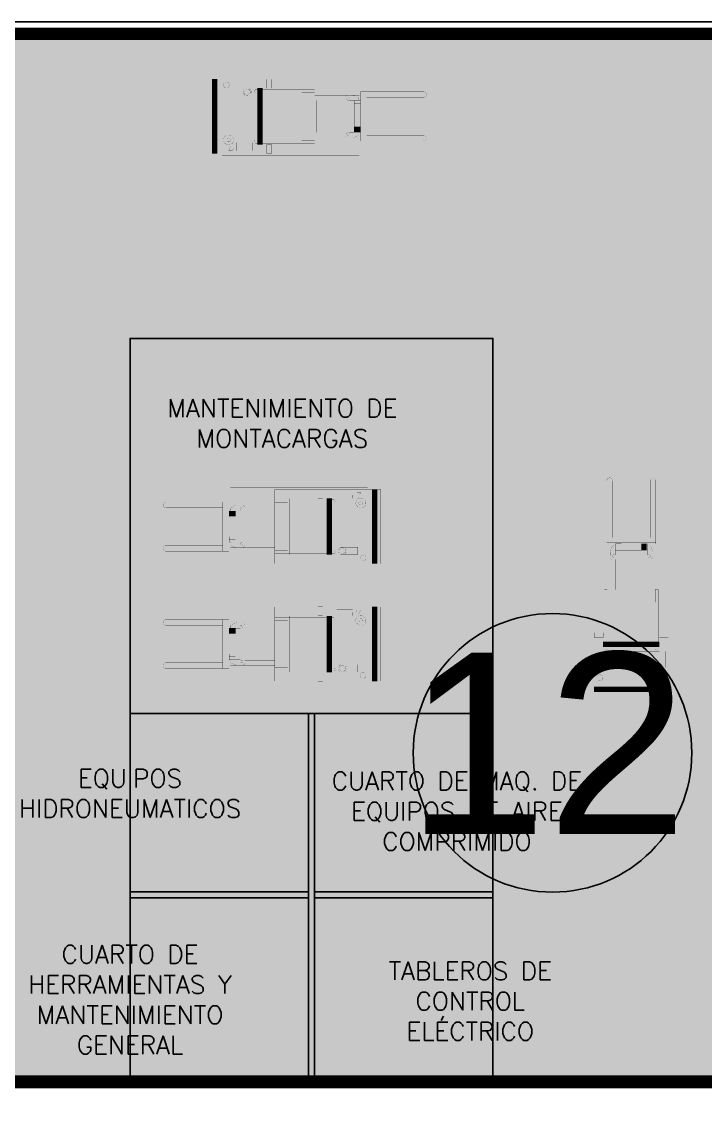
# Model space of a CAD drawing. Header units: millimetres. Extents: x 27 to 199, y 478 to 592.
# Drawn here: x 104.82 to 116.12, y 563.81 to 581.9 of the extents above; entities that cross this region are included whole.
import ezdxf

# ---------------------------------------------------------------- set-up
doc = ezdxf.new("R2010")
doc.units = ezdxf.units.MM
doc.linetypes.add('DASHDOT', pattern=[25.4, 12.7, -6.35, 0, -6.35])
for name, color, linetype in [('1- 3', 3, 'Continuous'), ('1- muro de carga', 5, 'Continuous'), ('8 hatch 2', 104, 'Continuous'), ('8 text 1', 7, 'Continuous'), ('ejes', 140, 'DASHDOT'), ('LINEA LIMITE DE ZONIFICACION', 2, 'Continuous')]:
    doc.layers.add(name, color=color, linetype=linetype)
doc.styles.get("Standard").update_dxf_attribs({"font": 'arial.ttf'})
doc.styles.add('TEXTOS', font='romans.shx')

# ---------------------------------------------------------------- blocks, each defined once
blk = doc.blocks.new('ARRAY BASE$0$MONTACARGA 1')
at = {"lineweight": 100, "const_width": 0.00187}
for points in [[(9782.598, 92.797), (9782.598, 92.835), (9780.327, 92.835), (9780.327, 92.535), (9781.063, 92.535)], [(9780.28, 92.589), (9780.28, 91.777)], [(9780.564, 92.452), (9781.063, 92.452)], [(9781.033, 92.449), (9781.033, 91.917)], [(9782.714, 92.486), (9782.091, 92.486), (9782.091, 91.88), (9782.714, 91.88)], [(9780.411, 91.97), (9780.308, 91.97)], [(9780.564, 91.916), (9781.063, 91.916)], [(9782.598, 91.57), (9782.598, 91.532), (9780.327, 91.532), (9780.327, 91.832), (9781.063, 91.832)], [(9782.149, 91.842), (9782.437, 91.842), (9782.437, 91.721), (9782.149, 91.721)]]:
    blk.add_lwpolyline(points, dxfattribs=at)
for points in [[(9782.817, 91.57), (9782.817, 92.796), (9781.064, 92.796), (9781.064, 91.57)], [(9781.777, 92.648), (9781.856, 92.648), (9781.856, 92.797), (9781.777, 92.797)], [(9782.088, 92.646), (9781.302, 92.646), (9781.302, 91.719), (9782.088, 91.719)], [(9782.087, 92.749), (9782.351, 92.749), (9782.351, 92.619), (9782.087, 92.619)], [(9782.422, 92.747), (9782.401, 92.705), (9782.354, 92.705), (9782.354, 92.652), (9782.437, 92.652), (9782.486, 92.747)], [(9781.777, 91.569), (9781.856, 91.569), (9781.856, 91.718), (9781.777, 91.718)]]:
    blk.add_lwpolyline(points, close=True, dxfattribs=at)
at = {"lineweight": 100}
for points in [[(9782.714, 92.796), (9782.714, 91.57)], [(9781.969, 91.719), (9781.969, 92.646)], [(9780.411, 92.396), (9780.308, 92.396)]]:
    blk.add_lwpolyline(points, dxfattribs=at)
for points in [[(9781.277, 92.577, 0.00187, 0.00187, 0), (9781.063, 92.577, 0.00187, 0.00187, 0), (9781.063, 92.627, 0.00187, 0.00187, 0), (9781.277, 92.627, 0, 0, 0), (9781.277, 91.738, 0, 0, 0)], [(9781.277, 91.788, 0.00187, 0.00187, 0), (9781.063, 91.788, 0.00187, 0.00187, 0), (9781.063, 91.738, 0.00187, 0.00187, 0), (9781.953, 91.738, 0.00187, 0.00187, 0), (9781.953, 92.627, 0.00187, 0.00187, 0), (9781.277, 92.627, 0, 0, 0)], [(9780.205, 92.589, 0.00187, 0.00187, 0), (9780.205, 91.777, 0.00187, 0.00187, 0), (9780.306, 91.777, 0.00187, 0.00187, 0), (9780.306, 92.589, 0.00187, 0.00187, 0), (9779.265, 92.589, 0.00187, 0.00187, 0.414), (9779.217, 92.542, 0.00187, 0.00187, 0.414), (9779.265, 92.494, 0.00187, 0.00187, 0), (9780.205, 92.494, 0, 0, 0)], [(9780.411, 92.445, 0.00187, 0.00187, 0), (9780.308, 92.445, 0.00187, 0.00187, 0), (9780.308, 92.347, 0.00187, 0.00187, 0), (9780.411, 92.347, 0, 0, 0)], [(9780.411, 91.921, 0.00187, 0.00187, 0), (9780.411, 92.445, 0.00187, 0.00187, 0), (9780.492, 92.445, 0.00187, 0.00187, 0), (9780.492, 91.921, 0.00187, 0.00187, 0), (9780.308, 91.921, 0.00187, 0.00187, 0), (9780.308, 92.018, 0.00187, 0.00187, 0), (9780.411, 92.018, 0, 0, 0)]]:
    blk.add_lwpolyline(points, format="xyseb", dxfattribs=at)
at = {"lineweight": 100, "const_width": 0.00187}
for points in [[(9781.968, 92.626), (9782.042, 92.626, -0.413), (9782.065, 92.599, -0.362), (9782.042, 92.58), (9781.968, 92.58)], [(9780.331, 91.922), (9780.335, 91.879, 0.134), (9780.447, 91.832), (9780.54, 91.836, 0.259), (9780.564, 91.869), (9780.564, 92.502, 0.388), (9780.527, 92.535, 0.001), (9780.447, 92.535, 0.071), (9780.415, 92.531, 0.105), (9780.331, 92.485), (9780.331, 92.445)], [(9780.203, 91.871), (9779.262, 91.871, 0.414214), (9779.215, 91.824, 0.414), (9779.262, 91.777), (9780.203, 91.777)], [(9781.968, 91.785), (9782.042, 91.785, -0.412), (9782.065, 91.757, -0.362), (9782.042, 91.738), (9781.968, 91.738)], [(9782.145, 91.838, 0.256), (9782.114, 91.777, 0.256), (9782.149, 91.723)], [(9782.222, 91.728, 0.233), (9782.248, 91.785, 0.238), (9782.218, 91.837)]]:
    blk.add_lwpolyline(points, format="xyb", dxfattribs=at)
for points in [[(9782.512, 92.491, 0.325), (9782.57, 92.571, 0.414), (9782.486, 92.655, 0.414), (9782.402, 92.571, 0.414)], [(9782.502, 92.541, 0.275), (9782.52, 92.575, 0.381), (9782.482, 92.605, 0.381), (9782.452, 92.567, 0.381)], [(9780.511, 92.452, 0.413), (9780.533, 92.474, 0.415), (9780.511, 92.495, 0.414), (9780.489, 92.474, 0.414)], [(9780.489, 91.894, 0.414), (9780.511, 91.872, 0.414), (9780.533, 91.894, 0.414), (9780.511, 91.915, 0.414)], [(9782.181, 91.73, 0.414), (9782.233, 91.781, 0.414), (9782.181, 91.833, 0.414), (9782.13, 91.781, 0.414)], [(9782.523, 91.614, 0.414), (9782.573, 91.663, 0.414), (9782.523, 91.713, 0.414), (9782.473, 91.663, 0.414)]]:
    blk.add_lwpolyline(points, format="xyb", close=True, dxfattribs=at)
blk = doc.blocks.new('*E60')
at = {"layer": '8 hatch 2', "ltscale": 2, "transparency": 33554483}
h = blk.add_hatch(color=6, dxfattribs=at)
h.dxf.hatch_style = 1
h.paths.add_polyline_path([(79.84, 79.605), (60.15, 79.605), (60.15, 62.261), (84.499, 62.261)])
at = {"layer": '8 hatch 2', "ltscale": 2, "transparency": 33554687, "const_width": 0.2}
for points in [[(60, 79.605), (79.84, 79.605), (101.224, 0), (60, 0)], [(60.15, 62.261), (84.499, 62.261), (79.84, 79.605), (60.15, 79.605)]]:
    blk.add_lwpolyline(points, close=True, dxfattribs=at)
at = {"layer": '8 text 1', "ltscale": 2}
blk.add_circle((71.799, 67.71), 2.304, dxfattribs=at)
blk.add_text('12', height=3, dxfattribs=at).set_placement((69.375, 66.368))

msp = doc.modelspace()

# ---------------------------------------------------------------- linework, layer by layer
msp.add_lwpolyline([(41.798, 581.898), (121.798, 581.898)])
at = {"layer": '1- 3'}
for p, q in [((106.61, 570.457), (106.61, 564.457)), ((109.56, 570.457), (109.56, 564.357)), ((109.66, 570.457), (109.66, 564.357)), ((112.61, 570.457), (112.61, 564.457)), ((101.948, 564.457), (126.271, 564.457)), ((126.297, 564.357), (101.948, 564.357))]:
    msp.add_line(p, q, dxfattribs=at)
for points in [[(112.61, 570.457), (112.61, 576.662), (106.61, 576.662), (106.61, 570.457)], [(109.56, 567.407), (109.56, 567.507), (106.61, 567.507), (106.61, 567.407)], [(109.66, 567.407), (109.66, 567.507), (112.61, 567.507), (112.61, 567.407)]]:
    msp.add_lwpolyline(points, close=True, dxfattribs=at)
at = {"layer": '1- muro de carga', "lineweight": 25}
for points in [[(31.563, 581.898), (121.798, 581.898), (143.283, 501.898), (31.563, 501.898)], [(31.563, 581.701), (121.638, 581.701), (143.022, 502.096), (31.563, 502.096)]]:
    msp.add_lwpolyline(points, dxfattribs=at)
at = {"layer": 'ejes', "ltscale": 2}
for p, q in [((109.56, 564.357), (109.56, 564.457)), ((109.66, 564.357), (109.66, 564.457))]:
    msp.add_line(p, q, dxfattribs=at)

# ---------------------------------------------------------------- block references
at = {"color": 1}
msp.add_blockref('*E60', (41.798, 502.096), dxfattribs=at)
for p, rotation in [((9890.727, 672.518), 180), ((22.717, 10353.571), 270)]:
    msp.add_blockref('ARRAY BASE$0$MONTACARGA 1', p, dxfattribs=dict(rotation=rotation))
for p in [(-9672.06, 481.366), (-9672.06, 479.424)]:
    msp.add_blockref('ARRAY BASE$0$MONTACARGA 1', p)

# ---------------------------------------------------------------- texts
at = {"layer": 'LINEA LIMITE DE ZONIFICACION', "color": 2, "ltscale": 0.01, "insert": (109.129, 575.257), "char_height": 0.3, "attachment_point": 5, "style": 'TEXTOS'}
msp.add_mtext('MANTENIMIENTO DE\\PMONTACARGAS', dxfattribs=at)
at = {"layer": 'LINEA LIMITE DE ZONIFICACION', "color": 2, "ltscale": 0.01, "char_height": 0.3, "attachment_point": 5, "style": 'TEXTOS'}
for s, insert, width in [('EQUIPOS\\PHIDRONEUMATICOS', (106.61, 569.135), 5.28595), ('CUARTO DE MAQ. DE EQUIPOS DE AIRE COMPRIMIDO', (112.016, 568.84), 5.3675), ('CUARTO DE HERRAMIENTAS Y MANTENIMIENTO GENERAL', (106.61, 565.723), 5.0702), ('TABLEROS DE\\PCONTROL\\PELÉCTRICO', (112.237, 565.699), 4.60305)]:
    msp.add_mtext(s, dxfattribs=dict(at, insert=insert, width=width))

doc.saveas('drawing.dxf')
